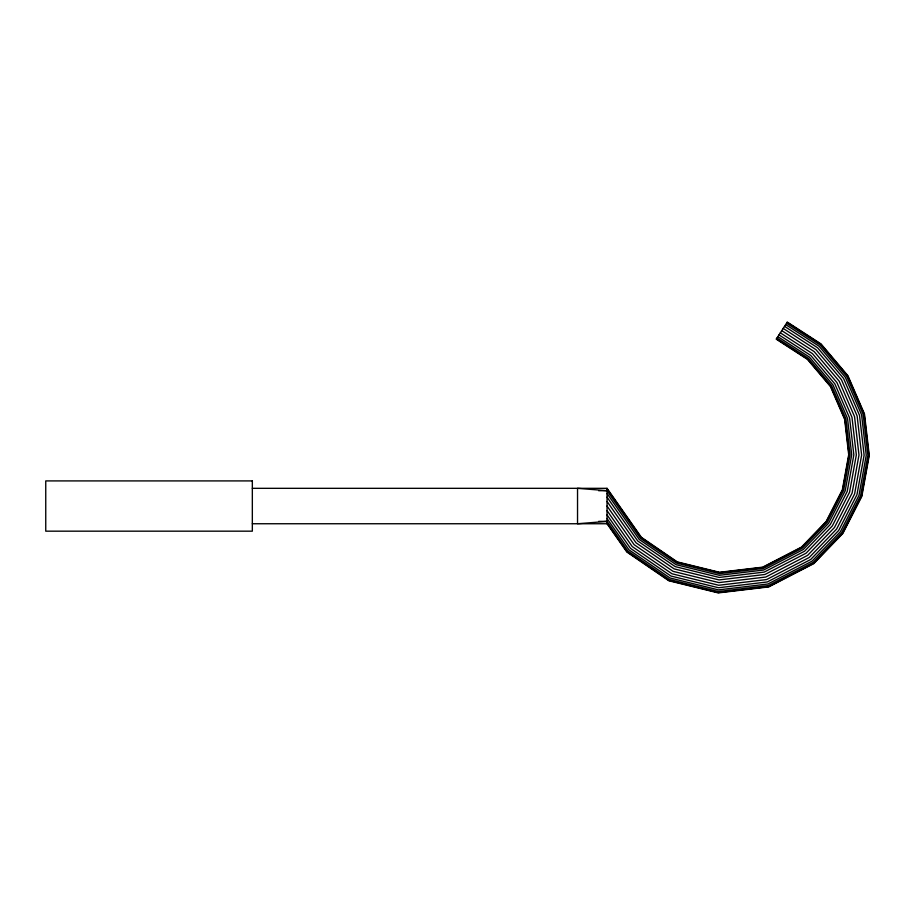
<?xml version="1.0" encoding="UTF-8"?>
<svg xmlns="http://www.w3.org/2000/svg" width="915" height="915" viewBox="0 0 915 915"><rect width="100%" height="100%" fill="white"/><g stroke="black" fill="none" stroke-linecap="round" stroke-linejoin="round"><path stroke-width="1.37" d="M786.557 323.235L820.103 344.955L846.752 376.454L863.154 414.335L867.877 455.327L860.523 495.93L841.72 532.667L812.989 562.496L768.371 585.577L718.344 591.525L669.414 579.504L627.839 551.036L607.045 521.378L577.537 523.746L577.537 488.324L607.045 490.692L640.42 538.317L676.723 563.16L719.442 573.659L763.121 568.478L802.318 548.188L827.24 522.328L843.664 490.234L850.081 454.755L845.952 418.933L831.632 385.844L808.345 358.325L776.984 338.012M252.334 488.324L607.045 488.324L641.392 537.334L677.283 561.901L719.522 572.287L762.71 567.151L801.494 547.09L826.119 521.527L842.36 489.788L848.708 454.709L844.625 419.287L830.465 386.565L807.43 359.355L776.24 339.156L787.289 322.091L821.007 343.926L847.931 375.733L864.481 413.969L869.25 455.373L861.827 496.376L842.841 533.468L813.812 563.606L768.783 586.904L718.252 592.909L668.842 580.762L626.867 552.019L607.045 523.746L607.045 488.324M598.616 490.692L607.045 490.692M598.616 521.378L607.045 521.378M252.334 523.746L607.045 523.746M787.106 322.389L820.778 344.189L847.633 375.916L864.137 414.06L868.895 455.361L861.495 496.262L842.555 533.262L813.607 563.32L768.68 586.572L718.275 592.554L668.991 580.442L627.107 551.779L607.045 523.151M785.676 324.596L819.017 346.179L845.369 377.323L861.575 414.747L866.242 455.27L858.979 495.415L840.393 531.718L812.005 561.181L767.891 584.01L718.447 589.889L670.077 578.005L628.994 549.869L607.045 518.565M784.532 326.358L817.61 347.78L843.561 378.444L859.517 415.307L864.115 455.201L856.955 494.729L838.666 530.483L810.736 559.477L767.262 581.963L718.572 587.75L670.958 576.05L630.492 548.348L607.045 514.893M783.194 328.416L815.974 349.644L841.457 379.748L857.126 415.948L861.633 455.121L854.61 493.94L836.642 529.042L809.249 557.487L766.53 579.584L718.721 585.268L671.976 573.774L632.242 546.575L607.045 510.616M781.765 330.624L814.224 351.635L839.192 381.155L854.553 416.634L858.979 455.041L852.094 493.082L834.48 527.498L807.659 555.348L765.752 577.033L718.893 582.592L673.063 571.337L634.129 544.677L607.045 506.041M780.335 332.831L812.463 353.636L836.939 382.55L851.979 417.32L856.326 454.949L849.566 492.236L832.318 525.953L806.058 553.209L764.963 574.471L719.053 579.927L674.161 568.89L636.005 542.778L607.045 501.454M779.008 334.89L810.827 355.5L834.835 383.865L849.589 417.961L853.844 454.869L847.221 491.435L830.294 524.512L804.571 551.219L764.231 572.092L719.201 577.434L675.179 566.614L637.766 541.005L607.045 497.177M777.864 336.663L809.42 357.09L833.016 384.986L847.53 418.51L851.716 454.801L845.208 490.76L828.567 523.277L803.301 549.503L763.602 570.045L719.339 575.306L676.048 564.658L639.265 539.484L607.045 493.517M776.435 338.87L807.659 359.092L830.763 386.382L844.968 419.196L849.063 454.721L842.692 489.902L826.405 521.733L801.712 547.364L762.813 567.483L719.499 572.63L677.146 562.222L641.14 537.585L607.045 488.93M252.334 480.913L45.75 480.913L45.75 531.169L252.334 531.169L252.334 480.913"/></g></svg>
